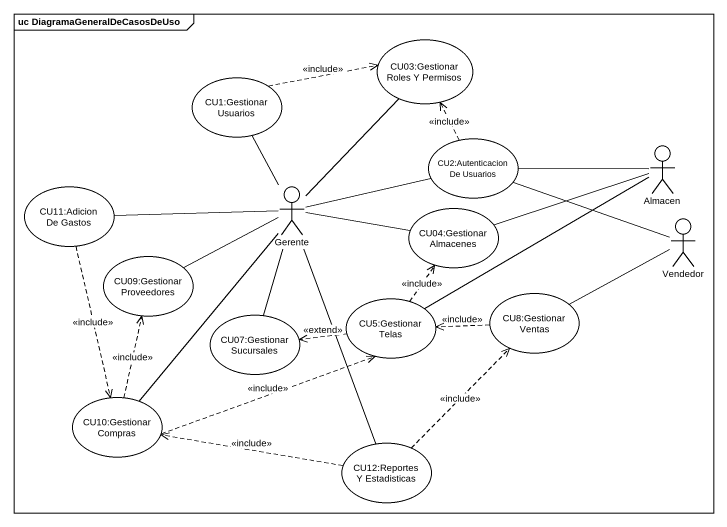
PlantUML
@startuml
mainframe uc DiagramaGeneralDeCasosDeUso
usecase "CU03:Gestionar Roles Y Permisos" as CU03_Gestionar_Roles_Y
usecase "CU1:Gestionar Usuarios" as CU1_Gestionar_Usuarios
usecase "CU2:Autenticacion De Usuarios" as CU2_Autenticacion_De
actor Almacen
usecase "CU11:Adicion De Gastos" as CU11_Adicion_De_Gastos
actor Gerente
usecase "CU04:Gestionar Almacenes" as CU04_Gestionar_Almacenes
actor Vendedor
usecase "CU09:Gestionar Proveedores" as CU09_Gestionar_Proveedores
usecase "CU07:Gestionar Sucursales" as CU07_Gestionar_Sucursales
usecase "CU5:Gestionar Telas" as CU5_Gestionar_Telas
usecase "CU8:Gestionar Ventas" as CU8_Gestionar_Ventas
usecase "CU10:Gestionar Compras" as CU10_Gestionar_Compras
usecase "CU12:Reportes Y Estadisticas" as CU12_Reportes_Y_Estadisticas
CU1_Gestionar_Usuarios .right.> CU03_Gestionar_Roles_Y : <<include>>
CU2_Autenticacion_De .up.> CU03_Gestionar_Roles_Y : <<include>>
Almacen -left- CU2_Autenticacion_De
Almacen -left- CU04_Gestionar_Almacenes
Almacen -left- CU5_Gestionar_Telas
CU11_Adicion_De_Gastos ..> CU10_Gestionar_Compras : <<include>>
Gerente -up- CU03_Gestionar_Roles_Y
Gerente -up- CU1_Gestionar_Usuarios
Gerente -right- CU2_Autenticacion_De
Gerente -left- CU11_Adicion_De_Gastos
Gerente -right- CU04_Gestionar_Almacenes
Gerente -left- CU09_Gestionar_Proveedores
Gerente -- CU07_Gestionar_Sucursales
Gerente -- CU10_Gestionar_Compras
Gerente -- CU12_Reportes_Y_Estadisticas
Vendedor -left- CU2_Autenticacion_De
Vendedor -left- CU8_Gestionar_Ventas
CU5_Gestionar_Telas .up.> CU04_Gestionar_Almacenes : <<include>>
CU5_Gestionar_Telas .left.> CU07_Gestionar_Sucursales : <<extend>>
CU8_Gestionar_Ventas .left.> CU5_Gestionar_Telas : <<include>>
CU10_Gestionar_Compras .up.> CU09_Gestionar_Proveedores : <<include>>
CU10_Gestionar_Compras .right.> CU5_Gestionar_Telas : <<include>>
CU12_Reportes_Y_Estadisticas .up.> CU8_Gestionar_Ventas : <<include>>
CU12_Reportes_Y_Estadisticas .left.> CU10_Gestionar_Compras : <<include>>
@enduml
